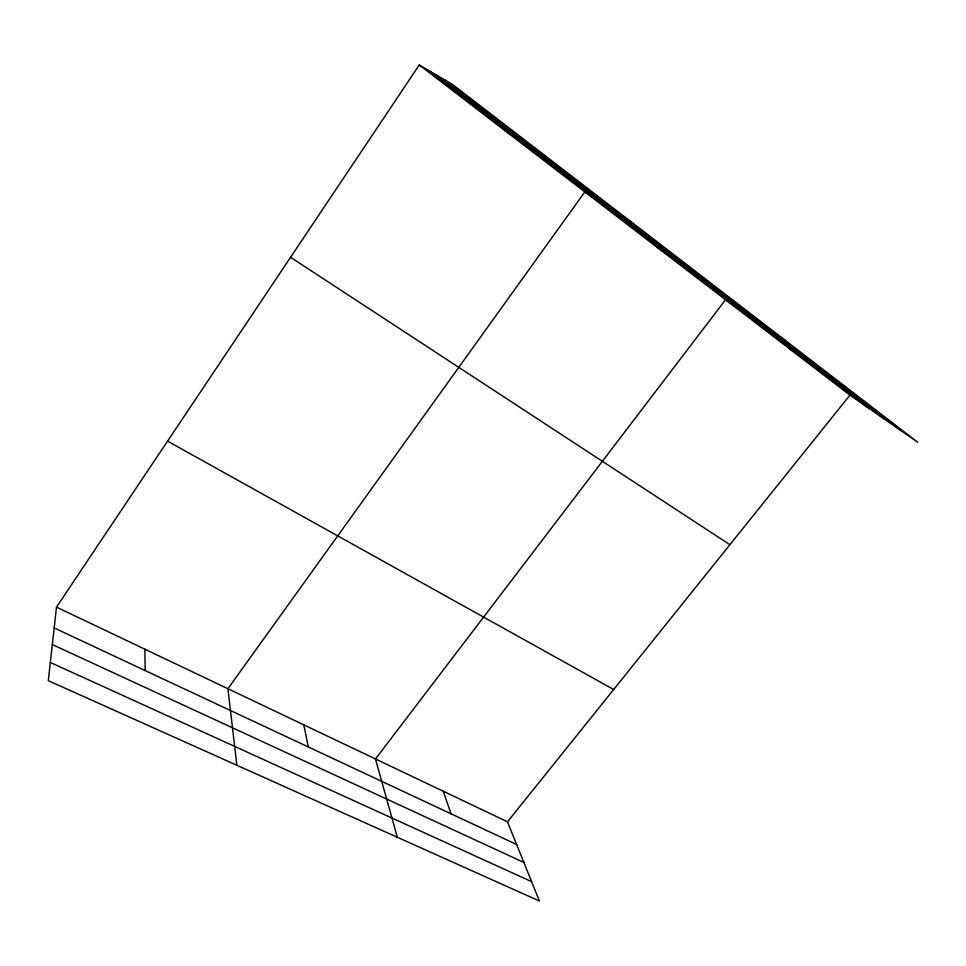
<?xml version="1.0" encoding="UTF-8"?>
<svg xmlns="http://www.w3.org/2000/svg" width="966" height="966" viewBox="0 0 966 966"><rect width="100%" height="100%" fill="white"/><g stroke="black" fill="none" stroke-linecap="round" stroke-linejoin="round"><path stroke-width="1.45" d="M56.499 607.131L48.3 680.668L539.414 901.024L507.488 821.812L56.499 607.131L419.256 64.976L452.547 84.453L917.7 442.211L849.947 395.154L419.256 64.976M507.488 821.812L849.947 395.154M50.329 662.447L531.602 881.644M52.333 644.551L523.862 862.445M54.181 627.96L516.629 844.513M167.565 441.148L613.676 689.519M504.916 130.651L516.653 138.005M633.599 223.714L584.816 191.908L227.916 688.722L236.863 765.277M290.573 257.306L729.898 544.715M657.387 247.537L672.867 257.874M785.249 340.346L725.514 299.762L375.472 758.974L397.328 837.268M789.572 348.883L807.793 361.405M444.215 79.586L901.012 430.631M436.089 74.829L884.554 419.196M428.602 70.446L869.243 408.57M443.261 791.239L451.05 813.795M303.807 724.85L308.311 746.96M144.888 649.2L145.154 670.561"/></g></svg>
